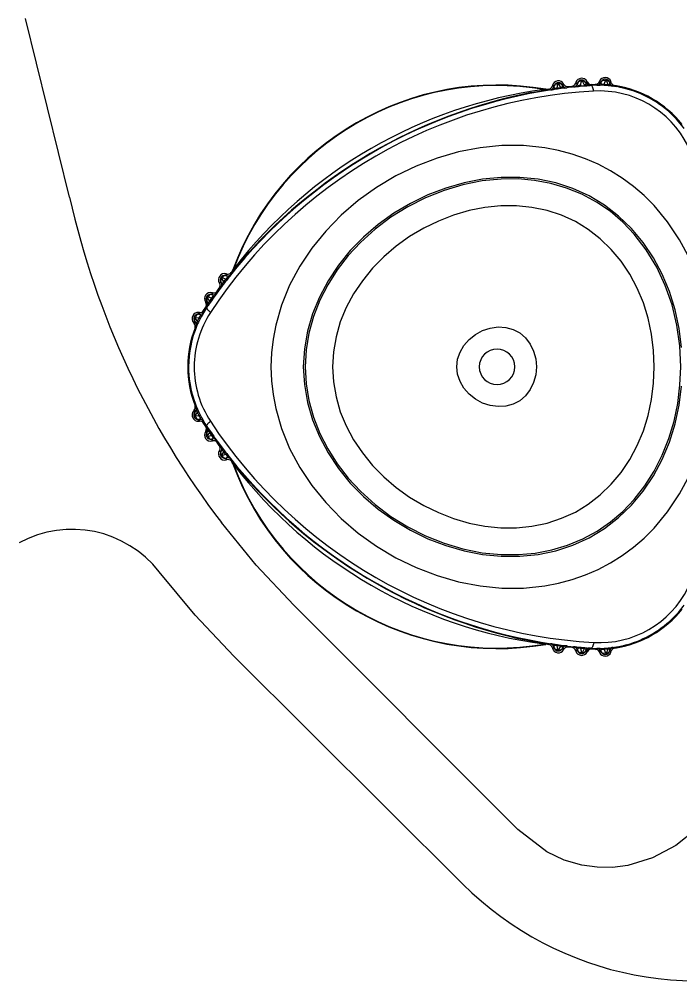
# Model space of a CAD drawing. Extents: x 398 to 509, y 623 to 780.
# Drawn here: x 501.038 to 504.029, y 701.522 to 705.868 of the extents above; entities that cross this region are included whole.
import ezdxf

# ---------------------------------------------------------------- set-up
doc = ezdxf.new("R2010")
doc.units = 0
doc.header["$MEASUREMENT"] = 0
doc.layers.add('1', color=4, linetype='Continuous')
doc.layers.add('JET', color=3, linetype='Continuous')

# ---------------------------------------------------------------- blocks, each defined once
blk = doc.blocks.new('AirValve_1646101-1')
at = {"layer": '1', "color": 3, "linetype": 'Continuous'}
for p, q in [((0.2506, 1.2721), (0.2497, 1.269)), ((0.2497, 1.269), (0.2575, 1.266)), ((0.2585, 1.27), (0.2506, 1.2721)), ((0.2585, 1.27), (0.2575, 1.266)), ((0.2713, 1.2612), (0.2756, 1.2779)), ((0.2713, 1.2612), (0.287, 1.2633)), ((0.2786, 1.2783), (0.287, 1.2633)), ((0.3011, 1.2787), (0.2939, 1.2746)), ((0.2939, 1.2746), (0.2957, 1.2713)), ((0.2957, 1.2713), (0.3024, 1.2763)), ((0.3024, 1.2763), (0.3011, 1.2787)), ((0.3142, 1.2615), (0.3151, 1.2616)), ((0.3151, 1.2616), (0.3218, 1.2666)), ((0.3218, 1.2666), (0.339, 1.2685)), ((0.339, 1.2685), (0.3463, 1.2653)), ((0.3565, 1.2849), (0.3557, 1.2823)), ((0.3557, 1.2823), (0.3631, 1.279)), ((0.3641, 1.2826), (0.3565, 1.2849)), ((0.3641, 1.2826), (0.3631, 1.279)), ((0.3762, 1.2679), (0.3968, 1.2698)), ((0.3778, 1.2739), (0.3826, 1.2899)), ((0.3862, 1.2903), (0.3939, 1.2753)), ((0.3939, 1.2753), (0.3968, 1.2698)), ((0.4002, 1.2859), (0.4072, 1.2896)), ((0.4002, 1.2859), (0.4021, 1.2823)), ((0.4021, 1.2823), (0.4057, 1.2847)), ((0.4057, 1.2847), (0.4087, 1.2868)), ((0.4087, 1.2868), (0.4072, 1.2896)), ((0.4245, 1.2743), (0.4209, 1.2719)), ((0.4274, 1.2763), (0.4245, 1.2743)), ((0.4246, 1.2719), (0.4245, 1.2743)), ((0.4274, 1.2763), (0.4453, 1.2771)), ((0.4722, 1.2727), (0.4395, 1.2725)), ((0.4517, 1.2735), (0.4453, 1.2771)), ((0.4517, 1.2735), (0.4527, 1.2734)), ((0.4638, 1.2913), (0.4628, 1.2889)), ((0.4628, 1.2889), (0.4694, 1.2852)), ((0.4638, 1.2913), (0.4707, 1.2883)), ((0.4694, 1.2852), (0.4707, 1.2883)), ((0.4837, 1.2779), (0.4902, 1.2934)), ((0.4837, 1.2779), (0.5002, 1.2768)), ((0.4946, 1.2932), (0.5002, 1.2768)), ((0.5151, 1.2892), (0.508, 1.2867)), ((0.508, 1.2867), (0.5096, 1.2819)), ((0.5096, 1.2819), (0.5167, 1.2846)), ((0.5167, 1.2846), (0.5151, 1.2892)), ((0.5193, 1.2694), (0.5163, 1.2696)), ((0.5391, 1.2658), (0.5193, 1.2694)), ((0.5248, 1.2688), (0.5255, 1.2687)), ((0.5255, 1.2687), (0.5323, 1.2716)), ((0.213, 1.2529), (0.2156, 1.2534)), ((0.2156, 1.2534), (0.2204, 1.2547)), ((0.2189, 1.2531), (0.2156, 1.2534)), ((0.2284, 1.2533), (0.2333, 1.2546)), ((0.2333, 1.2546), (0.2338, 1.2546)), ((0.2338, 1.2546), (0.2415, 1.2516)), ((0.2415, 1.2516), (0.2425, 1.2517)), ((-1.1973, 0.4302), (-1.1926, 0.4384)), ((-1.1945, 0.4378), (-1.191, 0.4413)), ((-1.1926, 0.4384), (-1.191, 0.4413)), ((-1.191, 0.4413), (-1.189, 0.4436)), ((-1.2352, 0.3843), (-1.244, 0.3992)), ((-1.2254, 0.3969), (-1.2422, 0.4016)), ((-1.2352, 0.3843), (-1.2254, 0.3969)), ((-1.2247, 0.4204), (-1.2268, 0.4124)), ((-1.2268, 0.4124), (-1.2229, 0.4113)), ((-1.2216, 0.4195), (-1.2247, 0.4204)), ((-1.2229, 0.4113), (-1.2216, 0.4195)), ((-1.203, 0.4172), (-1.2024, 0.418)), ((-1.2024, 0.418), (-1.2011, 0.4263)), ((-1.2658, 0.342), (-1.2555, 0.3559)), ((-1.2556, 0.3799), (-1.2485, 0.3841)), ((-1.2556, 0.3799), (-1.2543, 0.3775)), ((-1.2479, 0.3592), (-1.2555, 0.3559)), ((-1.2543, 0.3775), (-1.2466, 0.3809)), ((-1.2466, 0.3809), (-1.2485, 0.3841)), ((-1.2479, 0.3592), (-1.2473, 0.3599)), ((-1.2989, 0.2974), (-1.3082, 0.312)), ((-1.2894, 0.3109), (-1.3061, 0.3149)), ((-1.2989, 0.2974), (-1.2894, 0.3109)), ((-1.2887, 0.335), (-1.2905, 0.3273)), ((-1.2905, 0.3273), (-1.2869, 0.3264)), ((-1.2861, 0.3344), (-1.2887, 0.335)), ((-1.2869, 0.3264), (-1.2861, 0.3344)), ((-1.2672, 0.3332), (-1.2666, 0.334)), ((-1.2666, 0.334), (-1.2658, 0.342)), ((-1.3116, 0.2695), (-1.3334, 0.2342)), ((-1.3264, 0.2543), (-1.3167, 0.2693)), ((-1.3115, 0.2977), (-1.3182, 0.2935)), ((-1.3182, 0.2935), (-1.3165, 0.2907)), ((-1.3167, 0.2693), (-1.3135, 0.2709)), ((-1.3165, 0.2907), (-1.3132, 0.2923)), ((-1.3135, 0.2709), (-1.3096, 0.2728)), ((-1.3135, 0.2709), (-1.3116, 0.2695)), ((-1.3132, 0.2923), (-1.3093, 0.2943)), ((-1.3093, 0.2943), (-1.3115, 0.2977)), ((-1.3096, 0.2728), (-1.3092, 0.2734)), ((-1.3536, 0.2066), (-1.365, 0.2196)), ((-1.3629, 0.2235), (-1.3463, 0.2214)), ((-1.3536, 0.2066), (-1.3463, 0.2214)), ((-1.3488, 0.2378), (-1.348, 0.2453)), ((-1.3488, 0.2378), (-1.3455, 0.2374)), ((-1.3453, 0.245), (-1.348, 0.2453)), ((-1.3455, 0.2374), (-1.3453, 0.245)), ((-1.3244, 0.2496), (-1.3329, 0.2349)), ((-1.3269, 0.2459), (-1.3264, 0.2469)), ((-1.3264, 0.2543), (-1.3264, 0.2469)), ((-1.3661, 0.2047), (-1.3718, 0.1998)), ((-1.3718, 0.1998), (-1.3686, 0.1962)), ((-1.3686, 0.1962), (-1.3627, 0.2009)), ((-1.3661, 0.2047), (-1.3627, 0.2009)), ((-1.3651, 0.1761), (-1.3593, 0.1806)), ((-1.3593, 0.1806), (-1.3589, 0.1813)), ((-1.3554, 0.1891), (-1.3566, 0.1866)), ((-1.3422, 0.2167), (-1.3493, 0.2021)), ((-1.3686, -0.1961), (-1.3718, -0.1997)), ((-1.3718, -0.1997), (-1.3661, -0.2046)), ((-1.3627, -0.2008), (-1.3686, -0.1961)), ((-1.3627, -0.2008), (-1.3661, -0.2046)), ((-1.3593, -0.1805), (-1.3651, -0.176)), ((-1.365, -0.2195), (-1.3536, -0.2065)), ((-1.3589, -0.1812), (-1.3593, -0.1805)), ((-1.3586, -0.1807), (-1.3565, -0.1867)), ((-1.3463, -0.2214), (-1.3536, -0.2065)), ((-1.3493, -0.202), (-1.3422, -0.2166)), ((-1.3463, -0.2214), (-1.3629, -0.2234)), ((-1.3455, -0.2373), (-1.3488, -0.2377)), ((-1.348, -0.2452), (-1.3488, -0.2377)), ((-1.348, -0.2452), (-1.3453, -0.2449)), ((-1.3453, -0.2449), (-1.3455, -0.2373)), ((-1.3369, -0.2273), (-1.3335, -0.2338)), ((-1.3335, -0.2338), (-1.3202, -0.2555)), ((-1.3264, -0.2468), (-1.3269, -0.2459)), ((-1.3264, -0.2468), (-1.3264, -0.2542)), ((-1.3167, -0.2693), (-1.3264, -0.2542)), ((-1.3202, -0.2555), (-1.3116, -0.2695)), ((-1.3165, -0.2907), (-1.3182, -0.2934)), ((-1.3182, -0.2934), (-1.3115, -0.2976)), ((-1.3135, -0.2708), (-1.3167, -0.2693)), ((-1.3132, -0.2923), (-1.3165, -0.2907)), ((-1.3116, -0.2695), (-1.3135, -0.2708)), ((-1.3096, -0.2727), (-1.3135, -0.2708)), ((-1.3093, -0.2942), (-1.3132, -0.2923)), ((-1.3115, -0.2976), (-1.3093, -0.2942)), ((-1.3091, -0.2733), (-1.3096, -0.2727)), ((-1.3082, -0.3119), (-1.2989, -0.2974)), ((-1.3057, -0.2781), (-1.3041, -0.2802)), ((-1.2894, -0.3109), (-1.2989, -0.2974)), ((-1.2894, -0.3109), (-1.3061, -0.3149)), ((-1.2869, -0.3263), (-1.2905, -0.3272)), ((-1.2905, -0.3272), (-1.2887, -0.335)), ((-1.2887, -0.335), (-1.2861, -0.3344)), ((-1.2861, -0.3344), (-1.2869, -0.3263)), ((-1.2666, -0.334), (-1.2672, -0.3331)), ((-1.2658, -0.3419), (-1.2666, -0.334)), ((-1.2555, -0.3559), (-1.2658, -0.3419)), ((-1.2543, -0.3775), (-1.2556, -0.3799)), ((-1.2485, -0.384), (-1.2556, -0.3799)), ((-1.2555, -0.3559), (-1.2479, -0.3592)), ((-1.2466, -0.3808), (-1.2543, -0.3775)), ((-1.2485, -0.384), (-1.2466, -0.3808)), ((-1.2473, -0.3598), (-1.2479, -0.3592)), ((-1.244, -0.3991), (-1.2352, -0.3843)), ((-1.2427, -0.3656), (-1.241, -0.3678)), ((-1.2255, -0.3968), (-1.2352, -0.3843)), ((-1.2255, -0.3968), (-1.2422, -0.4015)), ((-1.2268, -0.4123), (-1.2229, -0.4112)), ((-1.2268, -0.4123), (-1.2247, -0.4203)), ((-1.2247, -0.4203), (-1.2216, -0.4195)), ((-1.2216, -0.4195), (-1.2229, -0.4112)), ((-1.2024, -0.4179), (-1.203, -0.4171)), ((-1.201, -0.4263), (-1.2024, -0.4179)), ((-1.191, -0.4412), (-1.1945, -0.4377)), ((-1.1924, -0.4382), (-1.191, -0.4412)), ((-1.1891, -0.4434), (-1.191, -0.4412)), ((0.2156, -1.2533), (0.2116, -1.2526)), ((0.2189, -1.2533), (0.2156, -1.2533)), ((0.2204, -1.2546), (0.2156, -1.2533)), ((0.2284, -1.2532), (0.2189, -1.2533)), ((0.2415, -1.2516), (0.2337, -1.2546)), ((0.2425, -1.2517), (0.2415, -1.2516)), ((0.3044, -1.2599), (0.3072, -1.2604)), ((0.2575, -1.2659), (0.2497, -1.2689)), ((0.2497, -1.2689), (0.2506, -1.2721)), ((0.2506, -1.2721), (0.2585, -1.2699)), ((0.2585, -1.2699), (0.2575, -1.2659)), ((0.2871, -1.2631), (0.2713, -1.2609)), ((0.2756, -1.2778), (0.2713, -1.2609)), ((0.2871, -1.2631), (0.2786, -1.2782)), ((0.2957, -1.2713), (0.2939, -1.2745)), ((0.3011, -1.2786), (0.2939, -1.2745)), ((0.3024, -1.2763), (0.2957, -1.2713)), ((0.3011, -1.2786), (0.3024, -1.2763)), ((0.3151, -1.2616), (0.3143, -1.2614)), ((0.3151, -1.2616), (0.3218, -1.2665)), ((0.339, -1.2684), (0.3218, -1.2665)), ((0.3463, -1.2652), (0.339, -1.2684)), ((0.3474, -1.2653), (0.3463, -1.2652)), ((0.3631, -1.279), (0.3557, -1.2822)), ((0.3557, -1.2822), (0.3565, -1.2848)), ((0.3565, -1.2848), (0.3641, -1.2825)), ((0.3641, -1.2825), (0.3631, -1.279)), ((0.3941, -1.2748), (0.3777, -1.2733)), ((0.3777, -1.2733), (0.3826, -1.2899)), ((0.3941, -1.2748), (0.3862, -1.2902)), ((0.4021, -1.2822), (0.4002, -1.2859)), ((0.4002, -1.2859), (0.4072, -1.2896)), ((0.4057, -1.2847), (0.4021, -1.2822)), ((0.4087, -1.2867), (0.4057, -1.2847)), ((0.4072, -1.2896), (0.4087, -1.2867)), ((0.4209, -1.2718), (0.4201, -1.2717)), ((0.4245, -1.2742), (0.4209, -1.2718)), ((0.4245, -1.2742), (0.4246, -1.2719)), ((0.4274, -1.2762), (0.4245, -1.2742)), ((0.4453, -1.277), (0.4274, -1.2762)), ((0.4427, -1.2726), (0.471, -1.2728)), ((0.4453, -1.277), (0.4517, -1.2734)), ((0.4527, -1.2734), (0.4517, -1.2734)), ((0.4694, -1.2851), (0.4628, -1.2888)), ((0.4628, -1.2888), (0.4638, -1.2913)), ((0.4707, -1.2882), (0.4638, -1.2913)), ((0.4707, -1.2882), (0.4694, -1.2851)), ((0.5002, -1.2767), (0.4837, -1.2779)), ((0.4837, -1.2779), (0.4902, -1.2933)), ((0.5002, -1.2767), (0.4946, -1.2931)), ((0.508, -1.2867), (0.5096, -1.2818)), ((0.508, -1.2867), (0.5151, -1.2891)), ((0.5167, -1.2846), (0.5096, -1.2818)), ((0.5151, -1.2891), (0.5167, -1.2846)), ((0.516, -1.2696), (0.519, -1.2693)), ((0.5255, -1.2687), (0.5248, -1.2687)), ((0.5323, -1.2715), (0.5255, -1.2687))]:
    blk.add_line(p, q, dxfattribs=at)
at = {"layer": '1', "color": 3, "linetype": 'Continuous', "flags": 128}
for points in [[(0.2575, 1.266), (0.258, 1.2618), (0.2596, 1.2603), (0.2609, 1.2599), (0.2625, 1.2597)], [(0.2713, 1.2612), (0.2725, 1.2574), (0.2736, 1.2557)], [(0.2893, 1.2578), (0.2882, 1.2596), (0.287, 1.2633)], [(0.2945, 1.2653), (0.2959, 1.2666), (0.2964, 1.2681), (0.2957, 1.2713)], [(0.3062, 1.2603), (0.3123, 1.2611), (0.3142, 1.2615)], [(0.3607, 1.2664), (0.3684, 1.2672), (0.3762, 1.2679)], [(0.3631, 1.279), (0.3629, 1.2756), (0.365, 1.273), (0.3672, 1.2722), (0.3686, 1.2721), (0.3703, 1.2721), (0.3721, 1.2724), (0.374, 1.2727), (0.3778, 1.2739)], [(0.4144, 1.2712), (0.3956, 1.2697), (0.3763, 1.2679)], [(0.4002, 1.2859), (0.3974, 1.29), (0.3927, 1.2937)], [(0.3939, 1.2753), (0.3966, 1.2754), (0.3989, 1.2759), (0.4006, 1.2766), (0.4018, 1.2775), (0.4027, 1.2797), (0.4021, 1.2823)], [(0.3968, 1.2698), (0.4056, 1.2705), (0.4143, 1.2712)], [(0.4144, 1.2712), (0.4193, 1.2716), (0.4209, 1.2719)], [(0.4661, 1.2731), (0.4453, 1.273), (0.4246, 1.2719)], [(0.4368, 1.2462), (0.4358, 1.2519), (0.4347, 1.257), (0.4333, 1.2615), (0.4318, 1.2652), (0.4302, 1.2682), (0.4284, 1.2703), (0.4266, 1.2716), (0.4246, 1.2719)], [(0.4661, 1.2731), (0.4701, 1.2744), (0.4736, 1.278)], [(0.4857, 1.272), (0.4754, 1.2727), (0.4661, 1.2731)], [(0.4694, 1.2852), (0.4692, 1.2809), (0.4706, 1.2791), (0.4719, 1.2785), (0.4736, 1.278)], [(0.4837, 1.2779), (0.4845, 1.274), (0.4857, 1.272)], [(0.5019, 1.2708), (0.4938, 1.2715), (0.4857, 1.272)], [(0.5019, 1.2708), (0.5008, 1.2728), (0.5002, 1.2768)], [(0.5163, 1.2696), (0.5118, 1.27), (0.5019, 1.2708)], [(0.5082, 1.2772), (0.5098, 1.2791), (0.5096, 1.2819)], [(0.5193, 1.2694), (0.5236, 1.2689), (0.5248, 1.2688)], [(0.5824, 1.2566), (0.5698, 1.2602), (0.566, 1.2609)], [(0.2189, 1.2529), (0.218, 1.2529), (0.2122, 1.2528)], [(0.2284, 1.2533), (0.2219, 1.2528), (0.2189, 1.2531)], [(0.2333, 1.2546), (0.227, 1.2541), (0.2204, 1.2547)], [(0.2736, 1.2557), (0.2642, 1.2545), (0.2557, 1.2534)], [(0.2893, 1.2578), (0.2814, 1.2568), (0.2736, 1.2557)], [(0.3037, 1.2599), (0.2983, 1.2591), (0.2893, 1.2578)], [(0.8455, 1.0777), (0.8423, 1.0824), (0.811, 1.1197)], [(0.8421, 1.0828), (0.8202, 1.1097), (0.8111, 1.1193)], [(0.8719, 0.4882), (0.8255, 0.5746), (0.7714, 0.6552), (0.7099, 0.7289), (0.6649, 0.7739), (0.6171, 0.8153), (0.5664, 0.8528), (0.5132, 0.8863), (0.4575, 0.9157), (0.3997, 0.9408), (0.34, 0.9615), (0.2785, 0.9779), (0.2157, 0.99), (0.1196, 0.9998), (0.0218, 1), (-0.0766, 0.9905), (-0.1746, 0.9716), (-0.2713, 0.9438), (-0.3659, 0.9073), (-0.4574, 0.8627), (-0.5448, 0.8105), (-0.6275, 0.7513), (-0.7043, 0.6856), (-0.7745, 0.6138), (-0.8373, 0.5366), (-0.8919, 0.4546), (-0.9376, 0.3686), (-0.974, 0.2794), (-1.0004, 0.1877), (-1.0123, 0.1255), (-1.0195, 0.0629), (-1.0219, 0)], [(0.8343, 0.0873), (0.8233, 0.1736), (0.805, 0.2581), (0.7795, 0.34), (0.7468, 0.4185), (0.7072, 0.4926), (0.6609, 0.5616), (0.6083, 0.6248), (0.5497, 0.6814), (0.4856, 0.7309), (0.4165, 0.7726), (0.3429, 0.8061), (0.2656, 0.8314), (0.1854, 0.8482), (0.103, 0.8565), (0.0193, 0.8565), (-0.065, 0.8483), (-0.149, 0.8321), (-0.2319, 0.8082), (-0.3129, 0.7769), (-0.3913, 0.7386), (-0.4663, 0.6939), (-0.5372, 0.6432), (-0.6031, 0.5868), (-0.6633, 0.5253), (-0.7171, 0.4592), (-0.764, 0.3891), (-0.8032, 0.3155), (-0.8344, 0.2391), (-0.8571, 0.1606), (-0.8709, 0.0807), (-0.8756, 0)], [(0.8303, 0), (0.826, 0.0948), (0.8129, 0.1885), (0.7911, 0.2798), (0.7607, 0.3677), (0.7218, 0.451), (0.6749, 0.5287), (0.6202, 0.5999), (0.568, 0.6544), (0.5109, 0.7029), (0.4493, 0.745), (0.3836, 0.7802), (0.3143, 0.8083), (0.2433, 0.8289), (0.1701, 0.8425), (0.0952, 0.8491), (0.0192, 0.8488), (-0.0677, 0.8402), (-0.1542, 0.823), (-0.2395, 0.7975), (-0.3226, 0.7642), (-0.4029, 0.7235), (-0.4793, 0.676), (-0.5511, 0.6222), (-0.6174, 0.5625), (-0.6729, 0.5026), (-0.7225, 0.4387), (-0.7655, 0.3712), (-0.8015, 0.3007), (-0.8301, 0.2277), (-0.8508, 0.1528), (-0.8635, 0.0768), (-0.8677, 0)], [(0.711, 0), (0.7079, 0.0742), (0.6987, 0.1475), (0.6832, 0.2194), (0.6616, 0.289), (0.6339, 0.3557), (0.6004, 0.4186), (0.5612, 0.4773), (0.5166, 0.5309), (0.467, 0.579), (0.4127, 0.621), (0.3541, 0.6564), (0.2917, 0.6848), (0.2261, 0.7061), (0.1581, 0.7202), (0.0882, 0.7272), (0.0171, 0.7271), (-0.0544, 0.7201), (-0.1258, 0.7062), (-0.1962, 0.6858), (-0.265, 0.6591), (-0.3316, 0.6266), (-0.3954, 0.5886), (-0.4556, 0.5455), (-0.5117, 0.4976), (-0.5629, 0.4455), (-0.6087, 0.3894), (-0.6486, 0.3299), (-0.682, 0.2675), (-0.7086, 0.2027), (-0.7279, 0.1362), (-0.7397, 0.0684), (-0.7436, 0)], [(-1.1945, 0.4378), (-1.1973, 0.4318), (-1.2011, 0.4263)], [(-1.1888, 0.4439), (-1.1918, 0.439), (-1.1922, 0.4382)], [(-1.2218, 0.3922), (-1.2267, 0.3859), (-1.2316, 0.3796)], [(-1.2254, 0.3969), (-1.2228, 0.394), (-1.2218, 0.3922)], [(-1.2196, 0.4045), (-1.219, 0.407), (-1.2195, 0.409), (-1.2229, 0.4113)], [(-1.2101, 0.4079), (-1.2156, 0.4005), (-1.2218, 0.3922)], [(-1.2429, 0.3655), (-1.259, 0.3439), (-1.2748, 0.3222)], [(-1.2473, 0.3599), (-1.2463, 0.3612), (-1.2429, 0.3655)], [(-1.2466, 0.3809), (-1.2443, 0.3787), (-1.2412, 0.3787)], [(-1.2316, 0.3796), (-1.2376, 0.372), (-1.2429, 0.3655)], [(-1.2352, 0.3843), (-1.2326, 0.3814), (-1.2316, 0.3796)], [(-1.3115, 0.2977), (-1.3138, 0.303), (-1.3144, 0.3081)], [(-1.2861, 0.3056), (-1.2909, 0.2988), (-1.2956, 0.292)], [(-1.2894, 0.3109), (-1.2869, 0.3078), (-1.2861, 0.3056)], [(-1.2833, 0.3189), (-1.2828, 0.3205), (-1.2826, 0.3219), (-1.2833, 0.324), (-1.2869, 0.3264)], [(-1.2748, 0.3222), (-1.2801, 0.3144), (-1.2861, 0.3056)], [(-1.2833, 0.3189), (-1.2783, 0.3196), (-1.2748, 0.3222)], [(-1.2952, 0.246), (-1.2997, 0.2497), (-1.3035, 0.2533), (-1.3068, 0.2568), (-1.3093, 0.26), (-1.311, 0.2629), (-1.312, 0.2655), (-1.3122, 0.2677), (-1.3116, 0.2695)], [(-1.3058, 0.2779), (-1.3087, 0.2737), (-1.3116, 0.2695)], [(-1.3093, 0.2943), (-1.3072, 0.2923), (-1.3045, 0.2922)], [(-1.3092, 0.2734), (-1.3084, 0.2743), (-1.3058, 0.2779)], [(-1.2956, 0.292), (-1.3011, 0.2844), (-1.3058, 0.2779)], [(-1.2989, 0.2974), (-1.2964, 0.2943), (-1.2956, 0.292)], [(-1.3422, 0.2167), (-1.3433, 0.2187), (-1.3463, 0.2214)], [(-1.3413, 0.2301), (-1.3409, 0.2318), (-1.3408, 0.2333), (-1.3416, 0.2354), (-1.3455, 0.2374)], [(-1.3334, 0.2342), (-1.3376, 0.2259), (-1.3422, 0.2167)], [(-1.3413, 0.2301), (-1.3365, 0.2313), (-1.3334, 0.2342)], [(-1.3627, 0.2009), (-1.3603, 0.1994), (-1.3578, 0.1999)], [(-1.3589, 0.1813), (-1.3584, 0.1824), (-1.3566, 0.1866)], [(-1.3493, 0.2021), (-1.3533, 0.1937), (-1.3554, 0.1891)], [(-1.3536, 0.2066), (-1.3505, 0.204), (-1.3493, 0.2021)], [(-0.1822, 0), (-0.1784, 0.034), (-0.1672, 0.0668), (-0.1494, 0.0971), (-0.1256, 0.1241), (-0.0971, 0.1466), (-0.0651, 0.1639), (-0.0307, 0.1752), (0.0046, 0.1801), (0.0396, 0.1781), (0.0728, 0.169), (0.103, 0.1531), (0.129, 0.1307), (0.1501, 0.103), (0.1655, 0.0711), (0.1749, 0.0363), (0.178, 0)], [(-1.0219, 0), (-1.0195, -0.0628), (-1.0123, -0.1255), (-1.0004, -0.1876), (-0.974, -0.2793), (-0.9376, -0.3686), (-0.8919, -0.4545), (-0.8373, -0.5365), (-0.7745, -0.6137), (-0.7043, -0.6855), (-0.6275, -0.7513), (-0.5448, -0.8105), (-0.4574, -0.8626), (-0.3659, -0.9072), (-0.2713, -0.9437), (-0.1746, -0.9716), (-0.0766, -0.9904), (0.0218, -0.9999), (0.1196, -0.9998), (0.2157, -0.9899), (0.2785, -0.9779), (0.34, -0.9615), (0.3997, -0.9407), (0.4575, -0.9156), (0.5132, -0.8863), (0.5664, -0.8527), (0.6171, -0.8152), (0.6649, -0.7738), (0.7099, -0.7288), (0.7714, -0.6551), (0.8255, -0.5746), (0.8719, -0.4881)], [(-0.8756, 0), (-0.8709, -0.0806), (-0.8571, -0.1605), (-0.8344, -0.2391), (-0.8032, -0.3154), (-0.764, -0.389), (-0.7171, -0.4592), (-0.6633, -0.5253), (-0.6031, -0.5868), (-0.5372, -0.6431), (-0.4663, -0.6938), (-0.3913, -0.7385), (-0.3129, -0.7768), (-0.2319, -0.8081), (-0.149, -0.8321), (-0.065, -0.8483), (0.0193, -0.8565), (0.103, -0.8565), (0.1854, -0.8481), (0.2656, -0.8313), (0.3429, -0.8061), (0.4165, -0.7725), (0.4856, -0.7308), (0.5497, -0.6814), (0.6083, -0.6247), (0.6609, -0.5615), (0.7072, -0.4925), (0.7468, -0.4184), (0.7795, -0.34), (0.805, -0.2581), (0.8233, -0.1735), (0.8343, -0.0872)], [(-0.8677, 0), (-0.8635, -0.0767), (-0.8508, -0.1528), (-0.8301, -0.2276), (-0.8015, -0.3006), (-0.7655, -0.3711), (-0.7225, -0.4386), (-0.6729, -0.5026), (-0.6174, -0.5624), (-0.5511, -0.6221), (-0.4793, -0.676), (-0.4029, -0.7235), (-0.3226, -0.7641), (-0.2395, -0.7974), (-0.1542, -0.8229), (-0.0677, -0.8401), (0.0192, -0.8488), (0.0965, -0.849), (0.1728, -0.8421), (0.2472, -0.8279), (0.3193, -0.8065), (0.3884, -0.7779), (0.4527, -0.7429), (0.513, -0.7012), (0.569, -0.6534), (0.6202, -0.5998), (0.6684, -0.5379), (0.7108, -0.4709), (0.7471, -0.3995), (0.777, -0.3242), (0.8003, -0.2458), (0.817, -0.1652), (0.827, -0.083), (0.8303, 0)], [(-0.7436, 0), (-0.7397, -0.0683), (-0.7279, -0.1361), (-0.7086, -0.2027), (-0.682, -0.2674), (-0.6486, -0.3298), (-0.6087, -0.3893), (-0.5629, -0.4454), (-0.5117, -0.4976), (-0.4556, -0.5454), (-0.3954, -0.5885), (-0.3316, -0.6265), (-0.265, -0.659), (-0.1962, -0.6857), (-0.1258, -0.7061), (-0.0544, -0.72), (0.0171, -0.7271), (0.0882, -0.7272), (0.1581, -0.7202), (0.2261, -0.706), (0.2917, -0.6847), (0.3541, -0.6563), (0.4127, -0.6209), (0.467, -0.5789), (0.5166, -0.5309), (0.5612, -0.4772), (0.6004, -0.4186), (0.6339, -0.3556), (0.6616, -0.289), (0.6832, -0.2193), (0.6987, -0.1475), (0.7079, -0.0741), (0.711, 0)], [(0.178, 0), (0.1749, -0.0362), (0.1655, -0.071), (0.1501, -0.1029), (0.129, -0.1307), (0.103, -0.153), (0.0728, -0.1689), (0.0396, -0.178), (0.0046, -0.18), (-0.0307, -0.1752), (-0.0651, -0.1638), (-0.0971, -0.1465), (-0.1256, -0.124), (-0.1494, -0.0971), (-0.1672, -0.0667), (-0.1784, -0.0339), (-0.1822, 0)], [(-1.3577, -0.1999), (-1.3603, -0.1993), (-1.3627, -0.2008)], [(-1.3565, -0.1867), (-1.3584, -0.1824), (-1.3589, -0.1812)], [(-1.3565, -0.1867), (-1.3532, -0.1937), (-1.3493, -0.202)], [(-1.3493, -0.202), (-1.3505, -0.2039), (-1.3536, -0.2065)], [(-1.3463, -0.2214), (-1.3433, -0.2186), (-1.3422, -0.2166)], [(-1.3422, -0.2166), (-1.3377, -0.2257), (-1.3369, -0.2273)], [(-1.3455, -0.2373), (-1.3416, -0.2353), (-1.3408, -0.2331), (-1.3409, -0.2317), (-1.3413, -0.2299)], [(-1.3335, -0.2338), (-1.3366, -0.231), (-1.3413, -0.2299)], [(-1.3116, -0.2695), (-1.3122, -0.2677), (-1.312, -0.2655), (-1.311, -0.2629), (-1.3093, -0.26), (-1.3068, -0.2569), (-1.3036, -0.2535), (-1.2998, -0.2499), (-1.2954, -0.2461)], [(-1.3116, -0.2695), (-1.3086, -0.2738), (-1.3057, -0.2781)], [(-1.3044, -0.2922), (-1.3071, -0.2923), (-1.3093, -0.2942)], [(-1.3057, -0.2781), (-1.3083, -0.2743), (-1.3091, -0.2733)], [(-1.3041, -0.2802), (-1.301, -0.2845), (-1.2956, -0.292)], [(-1.2989, -0.2974), (-1.2964, -0.2942), (-1.2956, -0.292)], [(-1.2956, -0.292), (-1.2909, -0.2987), (-1.2861, -0.3056)], [(-1.2894, -0.3109), (-1.2869, -0.3077), (-1.2861, -0.3056)], [(-1.2869, -0.3263), (-1.2832, -0.3239), (-1.2826, -0.3217), (-1.2828, -0.3203), (-1.2834, -0.3186)], [(-1.2861, -0.3056), (-1.2803, -0.3141), (-1.2751, -0.3218)], [(-1.2751, -0.3218), (-1.2785, -0.3193), (-1.2834, -0.3186)], [(-1.2751, -0.3218), (-1.2591, -0.3437), (-1.2427, -0.3656)], [(-1.2427, -0.3656), (-1.2462, -0.3612), (-1.2473, -0.3598)], [(-1.241, -0.3787), (-1.2428, -0.3783), (-1.2442, -0.3786), (-1.2466, -0.3808)], [(-1.241, -0.3678), (-1.2375, -0.3721), (-1.2316, -0.3795)], [(-1.2352, -0.3843), (-1.2326, -0.3814), (-1.2316, -0.3795)], [(-1.2316, -0.3795), (-1.2268, -0.3859), (-1.2219, -0.3922)], [(-1.2255, -0.3968), (-1.2229, -0.394), (-1.2219, -0.3922)], [(-1.2229, -0.4112), (-1.2195, -0.4089), (-1.219, -0.4069), (-1.2196, -0.4042)], [(-1.2219, -0.3922), (-1.2157, -0.4003), (-1.2103, -0.4075)], [(-1.1945, -0.4377), (-1.1973, -0.4318), (-1.201, -0.4263)], [(-1.1475, -0.4879), (-1.1573, -0.4768), (-1.1688, -0.4635), (-1.1772, -0.4536), (-1.1828, -0.4469), (-1.1863, -0.4428), (-1.1887, -0.44), (-1.1908, -0.4375), (-1.1926, -0.4354), (-1.1941, -0.4337), (-1.1973, -0.4301)], [(-1.1973, -0.4301), (-1.1936, -0.4355), (-1.1924, -0.4382)], [(-1.1922, -0.4382), (-1.1918, -0.4389), (-1.1888, -0.4439)], [(0.8025, -1.1283), (0.8088, -1.1221), (0.8112, -1.1193)], [(0.2122, -1.2528), (0.218, -1.2528), (0.2189, -1.2528)], [(0.2337, -1.2546), (0.2271, -1.254), (0.2204, -1.2546)], [(0.2541, -1.2532), (0.2632, -1.2542), (0.2735, -1.2555)], [(0.2618, -1.2597), (0.2593, -1.2604), (0.2579, -1.2619), (0.2575, -1.2659)], [(0.2735, -1.2555), (0.2725, -1.2573), (0.2713, -1.2609)], [(0.2735, -1.2555), (0.2814, -1.2566), (0.2894, -1.2576)], [(0.2871, -1.2631), (0.2883, -1.2594), (0.2894, -1.2576)], [(0.2894, -1.2576), (0.2989, -1.2591), (0.3044, -1.2599)], [(0.3072, -1.2604), (0.334, -1.2635), (0.3607, -1.2664)], [(0.3143, -1.2614), (0.3126, -1.2611), (0.3072, -1.2604)], [(0.4369, -1.2458), (0.4359, -1.2516), (0.4347, -1.2568), (0.4333, -1.2613), (0.4318, -1.2651), (0.4301, -1.2681), (0.4284, -1.2702), (0.4265, -1.2715), (0.4246, -1.2719)], [(0.571, -1.2596), (0.5854, -1.2562), (0.5864, -1.2559)], [(0.2957, -1.2713), (0.2965, -1.2682), (0.2949, -1.2655)], [(0.3607, -1.2664), (0.3701, -1.267), (0.3806, -1.2678)], [(0.3678, -1.2721), (0.3661, -1.2724), (0.3648, -1.273), (0.3633, -1.2746), (0.3631, -1.279)], [(0.3777, -1.2733), (0.3791, -1.2696), (0.3806, -1.2678)], [(0.3806, -1.2678), (0.3889, -1.2686), (0.3972, -1.2693)], [(0.4002, -1.2859), (0.3968, -1.2906), (0.3927, -1.2936)], [(0.3941, -1.2748), (0.3956, -1.2711), (0.3972, -1.2693)], [(0.3972, -1.2693), (0.4066, -1.2702), (0.4145, -1.2711)], [(0.4021, -1.2822), (0.4027, -1.2795), (0.4015, -1.2771)], [(0.4145, -1.2711), (0.4196, -1.2715), (0.4246, -1.2719)], [(0.4201, -1.2717), (0.4189, -1.2715), (0.4145, -1.2711)], [(0.4246, -1.2719), (0.4453, -1.2729), (0.4661, -1.2731)], [(0.4661, -1.2731), (0.4754, -1.2726), (0.4857, -1.272)], [(0.4736, -1.2779), (0.4701, -1.2744), (0.4661, -1.2731)], [(0.4736, -1.2779), (0.4719, -1.2784), (0.4707, -1.2791), (0.4692, -1.2808), (0.4694, -1.2851)], [(0.4837, -1.2779), (0.4845, -1.2739), (0.4857, -1.272)], [(0.4857, -1.272), (0.4938, -1.2715), (0.5019, -1.2708)], [(0.5002, -1.2767), (0.5008, -1.2728), (0.5019, -1.2708)], [(0.5019, -1.2708), (0.5112, -1.27), (0.516, -1.2696)], [(0.5096, -1.2818), (0.5098, -1.279), (0.5081, -1.2771)], [(0.519, -1.2693), (0.5536, -1.2637), (0.5636, -1.2614)], [(0.5248, -1.2687), (0.5235, -1.2688), (0.519, -1.2693)]]:
    blk.add_lwpolyline(points, dxfattribs=at)
at = {"layer": '1', "color": 3, "linetype": 'Continuous'}
for centre, radius, start, end in [((0.3828, 1.2768), 0.0276, 27.8442, 162.8486), ((0.4891, 1.2802), 0.0276, 18.9368, 156.2625), ((0.0015, 0), 1.2736, 80.1023, 159.8978), ((0.0015, 0), 1.2715, 80.3052, 159.6949), ((0.2307, 1.2741), 0.0197, 278.8393, 344.9168), ((0.2385, 1.2711), 0.0197, 278.6719, 344.9168), ((0.2772, 1.2649), 0.0276, 29.9182, 164.9182), ((0.2769, 1.2652), 0.019, 83.4736, 165.5087), ((0.2719, 1.2635), 0.0148, 75.5253, 154.244), ((0.2635, 1.2807), 0.0211, 267.4421, 291.9584), ((0.2772, 1.2775), 0.00161, 29.656, 165.2014), ((0.2837, 1.266), 0.0133, 40.1092, 112.8168), ((0.2783, 1.2665), 0.0176, 27.3431, 87.5229), ((0.2875, 1.2767), 0.0134, 267.8338, 301.5765), ((0.3051, 1.2741), 0.0139, 219.6841, 274.3007), ((0.3128, 1.2812), 0.0197, 209.9187, 276.7752), ((0.3195, 1.2861), 0.0197, 209.9192, 276.6068), ((0.5907, -1.0262), 2.3041, 95.3406, 97.0932), ((0.3369, 1.2881), 0.0197, 276.1646, 342.8461), ((0.3442, 1.2848), 0.0197, 276.0003, 342.8488), ((0.3272, 1.592), 0.3273, 273.3459, 275.8713), ((0.3582, 1.2954), 0.0291, 274.838, 312.3714), ((0.3828, 1.2769), 0.0195, 59.2918, 163.1473), ((0.3777, 1.2754), 0.0153, 71.2018, 152.259), ((0.4291, 1.2572), 0.0539, 161.9692, 168.7319), ((0.3845, 1.2894), 0.00195, 27.7132, 162.9986), ((0.3901, 1.2782), 0.0127, 37.5867, 108.0667), ((0.4114, 1.309), 0.0379, 242.4631, 274.4936), ((0.4195, 1.2915), 0.0197, 207.8449, 274.078), ((0.4231, 1.2939), 0.0197, 207.8446, 273.9827), ((0.4261, 1.2959), 0.0197, 207.8449, 273.6442), ((0.6182, -1.4048), 2.6837, 94.1367, 94.3567), ((0.4447, 1.2968), 0.0197, 271.5341, 336.2616), ((0.4514, 1.2931), 0.0197, 270.7928, 336.2629), ((0.4793, 2.2158), 0.9427, 268.3823, 269.1935), ((0.4891, 1.2803), 0.02, 18.8391, 156.3867), ((0.4834, 1.2796), 0.0154, 63.9314, 145.3899), ((0.4787, 1.3019), 0.0245, 257.7863, 281.5864), ((0.4923, 1.2924), 0.00238, 18.7146, 156.0397), ((0.4968, 1.2805), 0.0128, 28.8867, 99.9043), ((0.5035, 1.2883), 0.012, 253.6462, 292.7884), ((0.5217, 1.2846), 0.0154, 208.4981, 260.9747), ((0.5283, 1.2882), 0.0197, 198.9363, 261.9613), ((0.4887, 0.9539), 0.3167, 72.733, 85.6343), ((0.5353, 1.291), 0.0197, 198.9373, 261.2355), ((0.458, 0.7906), 0.4866, 38.7896, 81.2105), ((0.5603, -0.9673), 2.2169, 93.1948, 146.82), ((0.5895, -1.0184), 2.2963, 98.3586, 141.5998), ((0.4919, -0.8494), 2.1208, 97.5589, 142.4311), ((0.603, -1.0422), 2.3252, 101.0941, 139.6704), ((-0.8095, 6.5569), 5.4042, 280.2872, 281.0723), ((0.2066, 1.58), 0.3302, 276.2579, 278.5563), ((0.2537, 1.2625), 0.00932, 282.5899, 342.0304), ((0.4621, 0.7984), 0.4485, 26.7138, 93.2442), ((0.4658, 0.8032), 0.4681, 42.4694, 75.574), ((7.75, -7.1875), 11.7508, 139.38083, 139.58915), ((-1.2318, 0.3937), 0.0276, 75.0818, 210.0818), ((-1.2329, 0.3935), 0.0182, 145.9272, 211.2851), ((-1.236, 0.3886), 0.0133, 127.1769, 199.8966), ((-1.2322, 0.3953), 0.0179, 72.5491, 151.8213), ((-1.2426, 0.4), 0.00161, 74.8034, 210.3423), ((-1.2279, 0.3976), 0.0148, 85.7619, 164.4809), ((-1.237, 0.4119), 0.019, 307.7048, 336.9923), ((-1.2178, 0.4303), 0.0197, 255.082, 321.3293), ((-1.2165, 0.4385), 0.0197, 255.0832, 321.386), ((-1.218, 0.4149), 0.0106, 261.3739, 318.4125), ((-1.4335, 0.5856), 0.2855, 321.4985, 323.8405), ((-1.0739, 0.3045), 0.1762, 134.4754, 136.2523), ((-1.2713, 0.3677), 0.0197, 323.3937, 30.0795), ((-1.2636, 0.371), 0.0197, 323.2245, 30.0816), ((-1.255, 0.3738), 0.0147, 325.3035, 19.5361), ((-1.2461, 0.39), 0.0123, 293.6866, 332.3847), ((-1.2949, 0.3082), 0.0276, 77.1514, 212.1558), ((-1.295, 0.3084), 0.0195, 76.7119, 180.872), ((-1.2997, 0.3025), 0.0127, 131.9352, 202.4116), ((-1.3066, 0.313), 0.00195, 77.0036, 212.2823), ((-1.2911, 0.312), 0.0153, 87.7466, 168.8049), ((-1.3027, 0.3273), 0.0211, 309.1231, 336.5124), ((-1.2826, 0.3456), 0.0197, 257.1518, 323.9989), ((-1.2817, 0.3536), 0.0197, 257.1526, 323.8372), ((-1.5427, 0.5159), 0.3306, 324.1291, 326.4451), ((-1.3331, 0.2802), 0.0197, 326.3581, 32.154), ((-1.3299, 0.2819), 0.0197, 326.0182, 32.1551), ((-1.3259, 0.2838), 0.0197, 325.9265, 32.1569), ((-1.3191, 0.2864), 0.0157, 327.5374, 21.6467), ((-1.3083, 0.3019), 0.0104, 291.2188, 334.5919), ((-1.351, 0.2179), 0.0276, 83.7375, 221.0632), ((-1.351, 0.2179), 0.02, 83.6191, 221.1628), ((-0.9216, -0.0005), 0.4475, 146.5877, 179.933), ((-1.3551, 0.2113), 0.0128, 140.0963, 211.1132), ((-1.3632, 0.2211), 0.00238, 83.9589, 221.2854), ((-1.3476, 0.2224), 0.0154, 94.6157, 176.0751), ((-1.3646, 0.2377), 0.0245, 318.2985, 341.9821), ((-1.3433, 0.2569), 0.0197, 263.7375, 329.209), ((-1.3432, 0.2645), 0.0197, 263.7401, 328.4678), ((-2.1957, 0.7157), 0.9877, 330.8238, 331.6026), ((-0.9117, 0.0001), 0.4863, 158.7798, 180.0038), ((-0.9139, 0.0001), 0.4803, 157.1499, 180.0032), ((-1.3835, 0.1832), 0.0197, 338.7694, 41.0606), ((-1.3775, 0.1879), 0.0197, 338.0413, 41.0643), ((-1.3657, 0.2096), 0.0125, 309.0415, 345.9031), ((-1.3707, 0.192), 0.0151, 339.1286, 31.668), ((0, 0), 0.0802, 0.0234, 179.9766), ((-0.9118, 0), 0.4863, 179.9955, 201.2218), ((-0.9584, -0.0062), 0.4359, 179.1781, 198.0764), ((-0.9228, -0.0004), 0.4463, 179.9482, 213.4129), ((0, 0.0001), 0.0802, 180.0234, 359.9766), ((-1.0043, -0.0337), 0.3838, 193.9718, 204.5924), ((-1.351, -0.2178), 0.0276, 138.9368, 276.2625), ((-1.3528, -0.2171), 0.0182, 136.7069, 199.7734), ((-1.3835, -0.1832), 0.0197, 318.9395, 21.2306), ((-1.3551, -0.2113), 0.0128, 148.8868, 219.9037), ((-1.3775, -0.1879), 0.0197, 318.9354, 21.9597), ((-1.3704, -0.192), 0.0149, 328.1934, 20.8106), ((-1.366, -0.2097), 0.0128, 14.2675, 49.7668), ((-1.3514, -0.2188), 0.0191, 193.591, 277.8705), ((-1.3632, -0.2211), 0.00238, 138.7161, 276.0397), ((-1.3476, -0.2224), 0.0154, 183.9319, 265.3893), ((-1.365, -0.238), 0.025, 18.8028, 41.6429), ((-1.3433, -0.2569), 0.0197, 30.7934, 96.2619), ((-1.3432, -0.2645), 0.0197, 31.5327, 96.2611), ((-2.5532, -0.9114), 1.3952, 28.4895, 29.055), ((0.5625, 0.9726), 2.222, 213.2634, 266.7574), ((-1.2949, -0.3081), 0.0276, 147.8442, 282.8486), ((-1.3331, -0.2802), 0.0197, 327.8456, 33.6431), ((-1.2965, -0.3078), 0.0181, 145.926, 208.7947), ((-1.3299, -0.2818), 0.0197, 327.8449, 33.9818), ((-1.2997, -0.3025), 0.0127, 157.5884, 228.0647), ((-1.3259, -0.2837), 0.0197, 327.8448, 34.0788), ((-1.3188, -0.2864), 0.0155, 338.2597, 32.3873), ((-1.3085, -0.302), 0.0106, 25.6099, 67.3636), ((-1.2952, -0.3091), 0.0187, 203.3226, 284.511), ((-1.3066, -0.313), 0.00195, 147.717, 282.9972), ((-1.2911, -0.3119), 0.0153, 191.202, 272.2588), ((-1.303, -0.3276), 0.0215, 24.4593, 50.835), ((-1.2826, -0.3455), 0.0197, 36.002, 102.8475), ((-1.2817, -0.3535), 0.0197, 36.1626, 102.8475), ((-1.5522, -0.5223), 0.3421, 33.5782, 35.8827), ((-1.2318, -0.3937), 0.0276, 149.9182, 284.9182), ((-1.2713, -0.3676), 0.0197, 329.9209, 36.6052), ((-1.2324, -0.3936), 0.0187, 149.0234, 215.0618), ((-1.236, -0.3885), 0.0133, 160.1095, 232.817), ((-1.2636, -0.371), 0.0197, 329.919, 36.7757), ((-1.2546, -0.3738), 0.0144, 340.2767, 34.5887), ((-1.2464, -0.3901), 0.0126, 27.7184, 64.9751), ((-1.232, -0.3944), 0.0187, 212.4001, 286.18), ((-1.2426, -0.3999), 0.00161, 149.6573, 285.197), ((-1.2279, -0.3975), 0.0148, 195.5264, 274.2434), ((-1.2373, -0.4122), 0.0194, 24.0612, 52.2392), ((-1.2178, -0.4302), 0.0197, 38.6707, 104.918), ((-1.2165, -0.4385), 0.0197, 38.3001, 104.9166), ((-1.218, -0.4144), 0.0103, 41.7871, 99.3156), ((0.5895, 1.0185), 2.2963, 218.3907, 261.6015), ((-1.4437, -0.5932), 0.2982, 36.1898, 38.4992), ((-1.0093, -0.24), 0.2673, 224.1685, 225.3167), ((0.0015, 0), 1.2736, 200.1023, 279.8977), ((0.0015, 0), 1.2715, 200.3051, 279.6949), ((0.4907, 0.8475), 2.1185, 217.5409, 262.4299), ((0.603, 1.0414), 2.3244, 221.1419, 259.6853), ((0.4637, -0.7998), 0.4468, 266.559, 333.3863), ((0.5924, -0.9054), 0.3061, 313.2328, 325.9051), ((0.4582, -0.791), 0.4861, 278.7674, 321.2323), ((0.462, -0.7987), 0.4738, 285.2169, 315.9321), ((6.4381, 32.3311), 34.1536, 259.45333, 259.52431), ((0.2754, -1.084), 0.1756, 254.4732, 256.2558), ((0.2307, -1.274), 0.0197, 15.0849, 81.3853), ((0.2385, -1.271), 0.0197, 15.0816, 81.3301), ((0.2119, -1.5355), 0.2855, 81.4897, 83.8432), ((0.252, -1.2635), 0.0105, 21.2733, 78.3734), ((0.2641, -1.2785), 0.019, 67.7299, 96.8262), ((0.306, -1.275), 0.0147, 85.3086, 139.5402), ((0.4888, -0.9532), 0.3174, 274.3455, 287.9243), ((0.2772, -1.2649), 0.0276, 195.0818, 330.0818), ((0.2719, -1.2635), 0.0148, 205.7576, 284.4859), ((0.2761, -1.266), 0.0179, 192.5501, 271.8206), ((0.2772, -1.2774), 0.00161, 194.802, 330.3406), ((0.2779, -1.2658), 0.0182, 265.9269, 331.2856), ((0.2837, -1.2659), 0.0133, 247.1762, 319.8978), ((0.2876, -1.2754), 0.0123, 53.7671, 92.3933), ((0.3128, -1.2811), 0.0197, 83.2241, 150.0813), ((0.3195, -1.2861), 0.0197, 83.3927, 150.0806), ((0.3369, -1.288), 0.0197, 17.1532, 83.8366), ((0.3442, -1.2848), 0.0197, 17.1524, 83.9985), ((0.3268, -1.5954), 0.3307, 84.132, 86.4442), ((0.3828, -1.2767), 0.0276, 197.1514, 332.1558), ((0.3591, -1.2756), 0.00935, 21.8679, 80.3216), ((0.3776, -1.2754), 0.0153, 207.7472, 288.8046), ((0.3827, -1.2769), 0.0195, 196.7121, 300.8719), ((0.3702, -1.293), 0.0211, 69.1273, 96.5589), ((0.3845, -1.2893), 0.00195, 196.9987, 332.2895), ((0.3901, -1.2781), 0.0127, 251.9333, 322.4133), ((0.395, -1.2852), 0.0104, 51.0478, 94.6232), ((0.4138, -1.2869), 0.0158, 87.5292, 141.6383), ((0.4195, -1.2914), 0.0197, 85.9265, 152.1574), ((0.4231, -1.2939), 0.0197, 86.0174, 152.1558), ((0.4261, -1.2959), 0.0197, 86.354, 152.1539), ((0.4447, -1.2967), 0.0197, 23.7393, 88.4557), ((0.4514, -1.2931), 0.0197, 23.7366, 89.1986), ((0.4812, -2.3059), 1.0329, 90.8389, 91.581), ((0.4891, -1.2802), 0.0276, 203.7375, 341.0632), ((0.4891, -1.2802), 0.02, 203.6188, 341.1628), ((0.4834, -1.2795), 0.0154, 214.6148, 296.0753), ((0.4787, -1.3019), 0.0245, 78.3343, 102.0804), ((0.4923, -1.2924), 0.00238, 203.9586, 341.2871), ((0.4968, -1.2805), 0.0128, 260.0957, 331.1133), ((0.5036, -1.2887), 0.0125, 68.9733, 105.999), ((0.5214, -1.2843), 0.0151, 99.1424, 151.6633), ((0.5283, -1.2882), 0.0197, 98.055, 161.0643), ((0.5353, -1.2909), 0.0197, 98.7726, 161.062)]:
    blk.add_arc(centre, radius, start, end, dxfattribs=at)
blk = doc.blocks.new('2018 PRISM')
at = {"layer": '1', "linetype": 'Continuous', "lineweight": 25}
for p, q in [((102.6862, 61.3586), (102.4873, 62.1653)), ((104.7123, 58.4997), (103.6993, 59.514)), ((104.4637, 58.2535), (103.4289, 59.2838))]:
    blk.add_line(p, q, dxfattribs=at)
at = {"layer": '1', "linetype": 'Continuous', "lineweight": 25, "flags": 128}
for points in [[(103.6993, 59.514), (103.5297, 59.6952), (103.3726, 59.8871)], [(103.4289, 59.2838), (103.2542, 59.4689), (103.0914, 59.6645)], [(105.8134, 59.322), (105.8104, 59.1931), (105.7954, 59.0663), (105.7677, 58.9397), (105.7277, 58.8202), (105.6726, 58.7032), (105.6055, 58.599), (105.5216, 58.5035), (105.4272, 58.4276), (105.3218, 58.3714), (105.2095, 58.3379), (105.1395, 58.3291), (105.0704, 58.3293), (105.0021, 58.3385), (104.9216, 58.362), (104.8433, 58.3991), (104.7123, 58.4997)]]:
    blk.add_lwpolyline(points, dxfattribs=at)
at = {"layer": '1', "linetype": 'Continuous', "lineweight": 25}
for centre, radius, start, end in [((106.3687, 62.1804), 3.7731, 192.5809, 217.432), ((102.6973, 59.3571), 0.4997, 37.9776, 118.5621), ((105.522, 59.3164), 1.5, 225.1239, 1.1024)]:
    blk.add_arc(centre, radius, start, end, dxfattribs=at)
at = {"layer": 'JET'}
blk.add_blockref('AirValve_1646101-1', (104.6182, 60.5914), dxfattribs=at)

msp = doc.modelspace()

# ---------------------------------------------------------------- block references
at = {"layer": '1'}
msp.add_blockref('2018 PRISM', (398.5801, 643.7055), dxfattribs=at)

doc.saveas('drawing.dxf')
